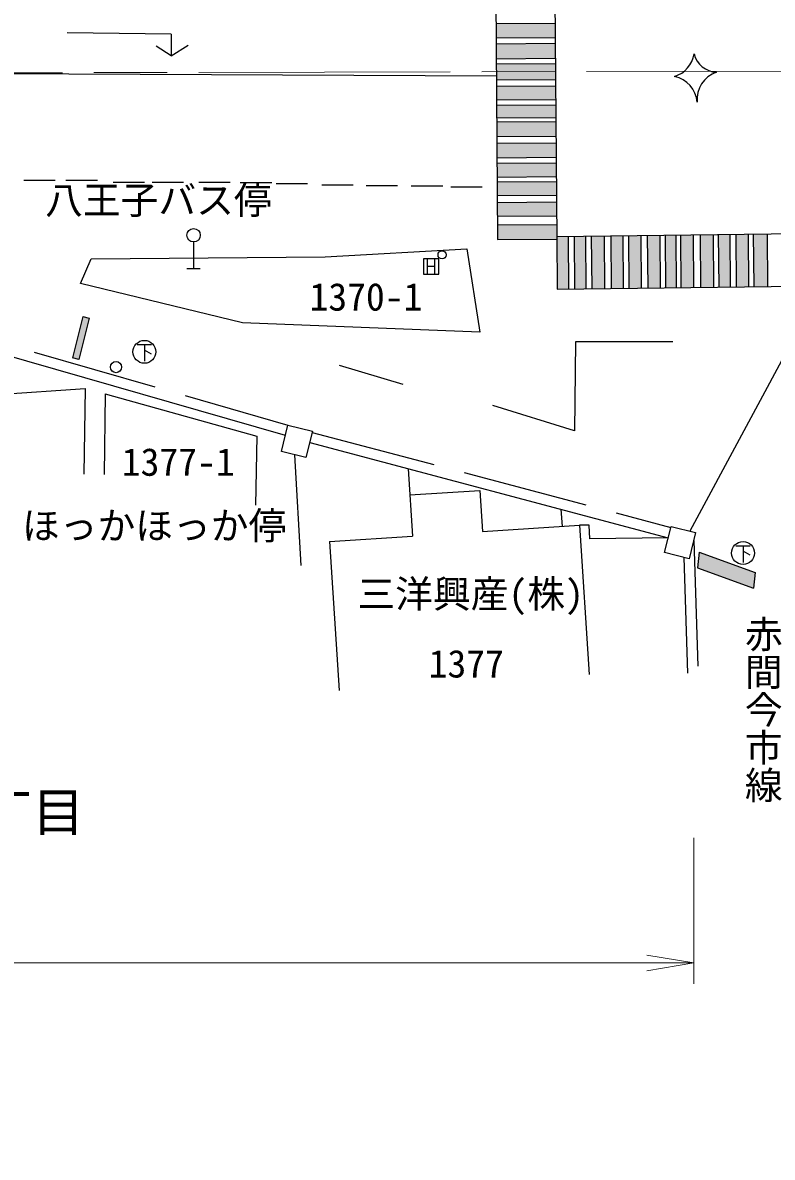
# Model space of a CAD drawing. Units: millimetres, scale not verified. Extents: x -55602354 to 84056675, y -218924267 to 380000.
# Drawn here: x 317231 to 352990, y 222411 to 276534 of the extents above; entities that cross this region are included whole.
import ezdxf
from ezdxf.enums import TextEntityAlignment as Align

# ---------------------------------------------------------------- set-up
doc = ezdxf.new("R2010")
doc.units = ezdxf.units.MM
doc.header["$LTSCALE"] = 1000
doc.linetypes.add('CHAIN', pattern=[18.5, 12, -1.5, 3.5, -1.5])
doc.linetypes.add('DASHED', pattern=[7.5, 6, -1.5])
for name, color, linetype, lineweight in [('M-BGD', 7, 'Continuous', 25), ('M-BGD-EXST', 7, 'Continuous', 25), ('M-BMK', 2, 'CHAIN', 13), ('M-STR-HTXT', 7, 'Continuous', 13), ('M-STR-STRC', 7, 'Continuous', 25), ('M-STR-STRD', 7, 'Continuous', 25)]:
    doc.layers.add(name, color=color, linetype=linetype, lineweight=lineweight)
doc.layers.add('M-BMK-HTXT', color=7, linetype='Continuous')
doc.styles.add('@ＭＳ ゴシック', font='')
doc.styles.add('ＭＳ ゴシック', font='')
doc.styles.get('@ＭＳ ゴシック').set_extended_font_data('@MS Gothic')
doc.styles.get('ＭＳ ゴシック').set_extended_font_data('MS Gothic')

# ---------------------------------------------------------------- blocks, each defined once
blk = doc.blocks.new('open_arrow')
at = {"color": 0, "linetype": 'Continuous', "lineweight": -2}
blk.add_lwpolyline([(7.5, 1.25), (0, 0), (7.5, -1.25)], dxfattribs=at)

msp = doc.modelspace()

# ---------------------------------------------------------------- hatches: boundary and pattern name
at = {"layer": 'M-STR-STRC'}
for points in [[(-55594916, -215317041, 1), (-55594610, -215317070, 1), (-55594305, -215317098, 1), (-55580797, -215307366, 0.41421), (-55580889, -215307431, 0.41421), (-55580745, -215307064, 0.41421), (-55580837, -215307129, 0.41421), (-55580692, -215306761, 0.41421), (-55580785, -215306827, 0.41421), (-55566345, -215305448, 1), (-55566384, -215305752, 1), (-55566423, -215306056, 1), (-55597548, -215332337, 0.41421), (-55597635, -215332409, 0.41421), (-55597517, -215332032, 0.41421), (-55597604, -215332103, 0.41421), (-55597486, -215331727, 0.41421), (-55597573, -215331798, 0.41421), (-55585677, -215342470, 0.41421), (-55585743, -215342562, 0.41421), (-55585726, -215342167, 0.41421), (-55585792, -215342259, 0.41421), (-55585774, -215341865, 0.41421), (-55585841, -215341956, 0.41421), (-55571762, -215344566, 1), (-55571732, -215344261, 1), (-55571703, -215343956, 1), (-55559075, -215335789, 1), (-55559380, -215335758, 1), (-55559685, -215335727, 1), (-55555688, -215322973, 1), (-55555727, -215323277, 1), (-55555767, -215323581, 1), (-55393271, -215354691, 1), (-55393233, -215354387, 1), (-55393196, -215354083, 1), (-55410449, -215351682, 1), (-55410411, -215351378, 1), (-55410374, -215351073, 1), (-55407336, -215338454, 1), (-55407557, -215338427, 1), (-55407777, -215338399, 1), (-55271677, -215370690, 1), (-55271982, -215370659, 1), (-55272287, -215370628, 1), (-55266346, -215358322, 1), (-55266377, -215358627, 1), (-55266407, -215358932, 1), (-55289179, -215367259, 1), (-55289140, -215366955, 1), (-55289100, -215366651, 1), (571140, 349427, -0.39598), (571140, 349427), (571140, 348155), (571851, 348154), (573112, 350484, 0.38568), (573112, 350484)], [(342631, 275830), (342625, 276518), (339804, 276496), (339809, 275808)], [(342639, 274835), (342633, 275554), (339812, 275532), (339817, 274813)], [(342643, 274359), (342641, 274590), (339819, 274568), (339821, 274366)], [(342647, 273824), (342643, 274359), (339821, 274366), (339824, 273996), (339825, 273801)], [(342654, 272868), (342649, 273528), (339828, 273506), (339833, 272846)], [(342661, 272018), (342656, 272616), (339835, 272593), (339840, 271996)], [(342668, 271126), (342663, 271821), (339841, 271798), (339847, 271104)], [(342676, 270113), (342671, 270808), (339849, 270785), (339855, 270090)], [(342684, 269191), (342678, 269849), (339857, 269827), (339862, 269169)], [(342691, 268310), (342685, 268966), (339864, 268944), (339869, 268288)], [(342698, 267322), (342693, 267981), (339872, 267959), (339877, 267299)], [(342707, 266214), (342702, 266912), (339880, 266890), (339886, 266192)], [(343272, 263829), (343252, 266343), (342706, 266336), (342707, 266214), (342726, 263822)], [(344100, 263840), (344080, 266354), (343535, 266347), (343554, 263833)], [(344985, 263851), (344965, 266366), (344354, 266358), (344373, 263843)], [(345876, 263863), (345856, 266377), (345286, 266370), (345306, 263856)], [(346733, 263874), (346713, 266388), (346122, 266381), (346142, 263866)], [(347644, 263886), (347624, 266400), (347027, 266392), (347047, 263878)], [(348411, 263896), (348391, 266410), (347878, 266403), (347898, 263889)], [(349233, 263907), (349213, 266421), (348615, 266413), (348634, 263899)], [(350182, 263919), (350162, 266433), (349545, 266425), (349565, 263911)], [(350985, 263929), (350965, 266444), (350415, 266436), (350435, 263922)], [(351861, 263941), (351841, 266455), (351249, 266447), (351269, 263933)], [(352767, 263953), (352747, 266467), (352082, 266458), (352102, 263944)], [(319917, 260472), (320403, 262437), (320097, 262513), (319612, 260548)], [(352100, 249564), (352178, 250303), (349497, 251272), (349419, 250533)]]:
    msp.add_hatch(color=256, dxfattribs=at).paths.add_polyline_path(points)

# ---------------------------------------------------------------- linework, layer by layer
at = {"layer": 'M-BGD', "linetype": 'DASHED'}
for p, q in [((296152, 267051), (329886, 257333)), ((331041, 256993), (348151, 252452)), ((349239, 251839), (349449, 245524)), ((348765, 251030), (348949, 245508))]:
    msp.add_line(p, q, dxfattribs=at)
at = {"layer": 'M-BGD'}
for p, q in [((296014, 266570), (329748, 256853)), ((356155, 265490), (349062, 252284)), ((306558, 258177), (320212, 259083)), ((320212, 259083), (320147, 254997)), ((321172, 258833), (321111, 254981)), ((321172, 258833), (328395, 256804)), ((329576, 256082), (329886, 257333)), ((329886, 257333), (331054, 257044)), ((328395, 256804), (328343, 253512)), ((331054, 257044), (330744, 255793)), ((330744, 255793), (329576, 256082)), ((330921, 256507), (348030, 251966)), ((330202, 255927), (330501, 250637)), ((335623, 255259), (335832, 252044)), ((335704, 254004), (339041, 254221)), ((339041, 254221), (339169, 252261)), ((342908, 253326), (342962, 252507)), ((339169, 252261), (343790, 252561)), ((343790, 252561), (344252, 245445)), ((344253, 252558), (343790, 252561)), ((344281, 251906), (344253, 252558)), ((347854, 251256), (348165, 252507)), ((348165, 252507), (349332, 252217)), ((349332, 252217), (349022, 250966)), ((331871, 251786), (335832, 252044)), ((331871, 251786), (332334, 244671)), ((348030, 251966), (344281, 251906)), ((349022, 250966), (347854, 251256))]:
    msp.add_line(p, q, dxfattribs=at)
for centre, radius in [((337238, 265459), 195), ((321684, 260104), 267)]:
    msp.add_circle(centre, radius, dxfattribs=at)
at = {"layer": 'M-BGD-EXST'}
for p, q in [((325384, 266072), (325384, 264787)), ((337079, 265272), (336348, 265272)), ((336348, 265272), (336348, 264540)), ((336531, 265235), (336531, 264576)), ((336897, 264576), (336897, 265235)), ((337079, 264540), (337079, 265272)), ((325705, 264787), (325062, 264787)), ((336897, 264906), (336531, 264906)), ((336348, 264540), (337079, 264540)), ((322697, 261177), (323377, 261177)), ((323037, 261177), (323037, 260383)), ((323377, 260723), (323037, 260920)), ((351255, 251579), (351935, 251579)), ((351595, 251579), (351595, 250786)), ((351935, 251126), (351595, 251322))]:
    msp.add_line(p, q, dxfattribs=at)
for centre, radius in [((325384, 266394), 321), ((323037, 260832), 545), ((351595, 251235), 545)]:
    msp.add_circle(centre, radius, dxfattribs=at)
at = {"layer": 'M-BMK'}
msp.add_line((374627, 274270), (310811, 274129), dxfattribs=at)
at = {"layer": 'M-STR-HTXT'}
for p, q in [((349249, 237648), (349249, 230685)), ((74201, 231685), (349249, 231685))]:
    msp.add_line(p, q, dxfattribs=at)
at = {"layer": 'M-STR-STRC'}
for p, q in [((339768, 281042), (339886, 266192)), ((342589, 281065), (342707, 266214)), ((324306, 275980), (319345, 276051)), ((339804, 276496), (342625, 276518)), ((324306, 275980), (324308, 274957)), ((339809, 275808), (342631, 275830)), ((339812, 275532), (342633, 275554)), ((324308, 274957), (323599, 275409)), ((324308, 274957), (325124, 275457)), ((339817, 274813), (342639, 274835)), ((339819, 274568), (342641, 274590)), ((310811, 274129), (339838, 273996)), ((339825, 273801), (342647, 273824)), ((339828, 273506), (342649, 273528)), ((339833, 272846), (342654, 272868)), ((339835, 272593), (342656, 272616)), ((339840, 271996), (342661, 272018)), ((339841, 271798), (342663, 271821)), ((339847, 271104), (342668, 271126)), ((339849, 270785), (342671, 270808)), ((339855, 270090), (342676, 270113)), ((339857, 269827), (342678, 269849)), ((317279, 269029), (318781, 269029)), ((319295, 269027), (320796, 269027)), ((339862, 269169), (342684, 269191)), ((321545, 268923), (323046, 268923)), ((323404, 268923), (324905, 268923)), ((325628, 268923), (327129, 268923)), ((327608, 268905), (329110, 268905)), ((329320, 268862), (330821, 268862)), ((331500, 268792), (333002, 268792)), ((333611, 268775), (335113, 268775)), ((335765, 268749), (337267, 268749)), ((337655, 268703), (339156, 268703)), ((339864, 268944), (342685, 268966)), ((339869, 268288), (342691, 268310)), ((339872, 267959), (342693, 267981)), ((339877, 267299), (342698, 267322)), ((339880, 266890), (342702, 266912)), ((342706, 266336), (354469, 266489)), ((342706, 266336), (342726, 263822)), ((343252, 266343), (343272, 263829)), ((343535, 266347), (343554, 263833)), ((344080, 266354), (344100, 263840)), ((344354, 266358), (344373, 263843)), ((344965, 266366), (344985, 263851)), ((345286, 266370), (345306, 263856)), ((345856, 266377), (345876, 263863)), ((346122, 266381), (346142, 263866)), ((346713, 266388), (346733, 263874)), ((347027, 266392), (347047, 263878)), ((347624, 266400), (347644, 263886)), ((347878, 266403), (347898, 263889)), ((348391, 266410), (348411, 263896)), ((348615, 266413), (348634, 263899)), ((349213, 266421), (349233, 263907)), ((349545, 266425), (349565, 263911)), ((350162, 266433), (350182, 263919)), ((350415, 266436), (350435, 263922)), ((350965, 266444), (350985, 263929)), ((351249, 266447), (351269, 263933)), ((351841, 266455), (351861, 263941)), ((352082, 266458), (352102, 263944)), ((352747, 266467), (352767, 263953)), ((339886, 266192), (342707, 266214)), ((342726, 263822), (354489, 263975)), ((320097, 262513), (319612, 260548)), ((320097, 262513), (320403, 262437)), ((320403, 262437), (319917, 260472)), ((343594, 261306), (343557, 257058)), ((348250, 261316), (343594, 261306)), ((319917, 260472), (319612, 260548)), ((332333, 260203), (335363, 259289)), ((343557, 257058), (339651, 258273)), ((349497, 251272), (349419, 250533)), ((349497, 251272), (352178, 250303)), ((349419, 250533), (352100, 249564)), ((352178, 250303), (352100, 249564))]:
    msp.add_line(p, q, dxfattribs=at)
for centre, radius, start, end in [((347953, 275232), 1315, 286.5316, 351.8638), ((350371, 275322), 1149, 193.8913, 267.9582), ((348049, 272644), 1357, 4.1001, 78.1507), ((350770, 272872), 1374, 108.6674, 185.4918)]:
    msp.add_arc(centre, radius, start, end, dxfattribs=at)
at = {"layer": 'M-STR-STRD'}
for p, q in [((331663, 265357), (338419, 265746)), ((338419, 265746), (339033, 261774)), ((319993, 264087), (320505, 265275)), ((320505, 265275), (331663, 265357)), ((327711, 262224), (319993, 264087)), ((339033, 261774), (327711, 262224))]:
    msp.add_line(p, q, dxfattribs=at)

# ---------------------------------------------------------------- block references
at = {"layer": 'M-STR-HTXT', "xscale": 300, "yscale": 300, "rotation": 180}
msp.add_blockref('open_arrow', (349249, 231685), dxfattribs=at)

# ---------------------------------------------------------------- texts
at = {"layer": 'M-BMK-HTXT', "style": 'ＭＳ ゴシック'}
for s, height, p in [('八王子バス停', 1320, (318304, 267015)), ('1370-1', 1320, (330912, 262402)), ('1377-1', 1320, (321958, 254525)), ('ほっかほっか停', 1320, (317199, 251488)), ('三洋興産(株)', 1320, (333201, 248230)), ('1377', 1320, (336595, 244901)), ('八王子二丁目', 1833, (305183, 237418))]:
    msp.add_text(s, height=height, dxfattribs=at).set_placement(p, align=Align.BOTTOM_LEFT)
at = {"layer": 'M-BMK-HTXT', "style": '@ＭＳ ゴシック'}
msp.add_text('赤間今市線', height=1320, rotation=270, dxfattribs=at).set_placement((351503, 248280), align=Align.BOTTOM_LEFT)

doc.saveas('drawing.dxf')
